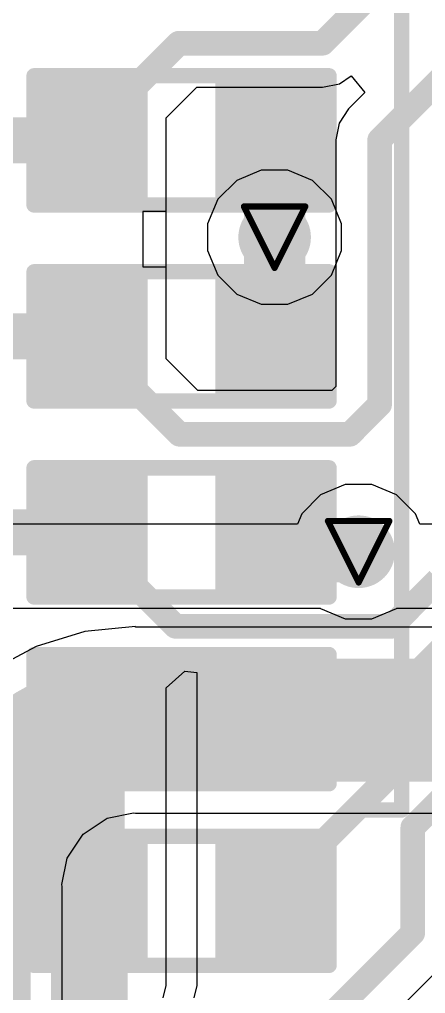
# Model space of a CAD drawing. Header units: inches. Extents: x 0 to 5359, y 0 to 5098.
# Drawn here: x 23.64 to 26.99, y 88.91 to 96.95 of the extents above; entities that cross this region are included whole.
import ezdxf

# ---------------------------------------------------------------- set-up
doc = ezdxf.new("R2010")
doc.units = ezdxf.units.IN
for name, color, linetype in [('Bottom Layer', 5, 'Continuous'), ('Drill Drawing', 1, 'Continuous'), ('Layer 1', 16, 'Continuous'), ('Layer 2', 76, 'Continuous'), ('Top Layer', 1, 'Continuous'), ('Top Overlay', 2, 'Continuous'), ('Top Paste', 8, 'Continuous'), ('Top Solder', 216, 'Continuous'), ('Via Holes', 16, 'Continuous')]:
    doc.layers.add(name, color=color, linetype=linetype)

# ---------------------------------------------------------------- blocks, each defined once
blk = doc.blocks.new('R___0603_123')
at = {"layer": 'Top Layer'}
for points in [[(-0.381, 0.4445), (-0.381, -0.4445), (-1.143, -0.4445), (-1.143, 0.4445)], [(1.143, 0.4445), (1.143, -0.4445), (0.381, -0.4445), (0.381, 0.4445)]]:
    blk.add_hatch(color=1, dxfattribs=at).paths.add_polyline_path(points)
at = {"layer": 'Top Paste'}
for points in [[(-0.381, 0.4445), (-0.381, -0.4445), (-1.143, -0.4445), (-1.143, 0.4445)], [(1.143, 0.4445), (1.143, -0.4445), (0.381, -0.4445), (0.381, 0.4445)]]:
    blk.add_hatch(color=8, dxfattribs=at).paths.add_polyline_path(points)
at = {"layer": 'Top Solder'}
for points in [[(-0.2794, 0.5461), (-0.2794, -0.5461), (-1.2446, -0.5461), (-1.2446, 0.5461)], [(1.2446, 0.5461), (1.2446, -0.5461), (0.2794, -0.5461), (0.2794, 0.5461)]]:
    blk.add_hatch(color=216, dxfattribs=at).paths.add_polyline_path(points)
at = {"layer": 'Top Overlay'}
for points in [[(-1.2192, 0.5334, 0.127, 0.127, 0), (-1.2192, -0.5334, 0.127, 0.127, 0)], [(1.2192, 0.5334, 0.127, 0.127, 0), (-1.2192, 0.5334, 0.127, 0.127, 0)], [(1.2192, 0.5334, 0.127, 0.127, 0), (1.2192, -0.5334, 0.127, 0.127, 0)], [(1.2192, -0.5334, 0.127, 0.127, 0), (-1.2192, -0.5334, 0.127, 0.127, 0)]]:
    blk.add_lwpolyline(points, format="xyseb", dxfattribs=at)
for points in [[(-1.25095, 0.5334, 0.0635, 0.0635, 1), (-1.18745, 0.5334, 0.0635, 0.0635, 1)], [(-1.25095, 0.5334, 0.0635, 0.0635, 1), (-1.18745, 0.5334, 0.0635, 0.0635, 1)], [(1.18745, 0.5334, 0.0635, 0.0635, 1), (1.25095, 0.5334, 0.0635, 0.0635, 1)], [(1.18745, 0.5334, 0.0635, 0.0635, 1), (1.25095, 0.5334, 0.0635, 0.0635, 1)], [(-1.25095, -0.5334, 0.0635, 0.0635, 1), (-1.18745, -0.5334, 0.0635, 0.0635, 1)], [(-1.25095, -0.5334, 0.0635, 0.0635, 1), (-1.18745, -0.5334, 0.0635, 0.0635, 1)], [(1.18745, -0.5334, 0.0635, 0.0635, 1), (1.25095, -0.5334, 0.0635, 0.0635, 1)], [(1.18745, -0.5334, 0.0635, 0.0635, 1), (1.25095, -0.5334, 0.0635, 0.0635, 1)]]:
    blk.add_lwpolyline(points, format="xyseb", close=True, dxfattribs=at)
blk = doc.blocks.new('R___0603_124')
at = {"layer": 'Top Layer'}
for points in [[(-0.381, 0.4445), (-0.381, -0.4445), (-1.143, -0.4445), (-1.143, 0.4445)], [(1.143, 0.4445), (1.143, -0.4445), (0.381, -0.4445), (0.381, 0.4445)]]:
    blk.add_hatch(color=1, dxfattribs=at).paths.add_polyline_path(points)
at = {"layer": 'Top Paste'}
for points in [[(-0.381, 0.4445), (-0.381, -0.4445), (-1.143, -0.4445), (-1.143, 0.4445)], [(1.143, 0.4445), (1.143, -0.4445), (0.381, -0.4445), (0.381, 0.4445)]]:
    blk.add_hatch(color=8, dxfattribs=at).paths.add_polyline_path(points)
at = {"layer": 'Top Solder'}
for points in [[(-0.2794, 0.5461), (-0.2794, -0.5461), (-1.2446, -0.5461), (-1.2446, 0.5461)], [(1.2446, 0.5461), (1.2446, -0.5461), (0.2794, -0.5461), (0.2794, 0.5461)]]:
    blk.add_hatch(color=216, dxfattribs=at).paths.add_polyline_path(points)
at = {"layer": 'Top Overlay'}
for points in [[(-1.2192, 0.5334, 0.127, 0.127, 0), (-1.2192, -0.5334, 0.127, 0.127, 0)], [(1.2192, 0.5334, 0.127, 0.127, 0), (-1.2192, 0.5334, 0.127, 0.127, 0)], [(1.2192, 0.5334, 0.127, 0.127, 0), (1.2192, -0.5334, 0.127, 0.127, 0)], [(1.2192, -0.5334, 0.127, 0.127, 0), (-1.2192, -0.5334, 0.127, 0.127, 0)]]:
    blk.add_lwpolyline(points, format="xyseb", dxfattribs=at)
for points in [[(-1.25095, 0.5334, 0.0635, 0.0635, 1), (-1.18745, 0.5334, 0.0635, 0.0635, 1)], [(-1.25095, 0.5334, 0.0635, 0.0635, 1), (-1.18745, 0.5334, 0.0635, 0.0635, 1)], [(1.18745, 0.5334, 0.0635, 0.0635, 1), (1.25095, 0.5334, 0.0635, 0.0635, 1)], [(1.18745, 0.5334, 0.0635, 0.0635, 1), (1.25095, 0.5334, 0.0635, 0.0635, 1)], [(-1.25095, -0.5334, 0.0635, 0.0635, 1), (-1.18745, -0.5334, 0.0635, 0.0635, 1)], [(-1.25095, -0.5334, 0.0635, 0.0635, 1), (-1.18745, -0.5334, 0.0635, 0.0635, 1)], [(1.18745, -0.5334, 0.0635, 0.0635, 1), (1.25095, -0.5334, 0.0635, 0.0635, 1)], [(1.18745, -0.5334, 0.0635, 0.0635, 1), (1.25095, -0.5334, 0.0635, 0.0635, 1)]]:
    blk.add_lwpolyline(points, format="xyseb", close=True, dxfattribs=at)
blk = doc.blocks.new('R___0603_125')
at = {"layer": 'Top Layer'}
for points in [[(-0.381, 0.4445), (-0.381, -0.4445), (-1.143, -0.4445), (-1.143, 0.4445)], [(1.143, 0.4445), (1.143, -0.4445), (0.381, -0.4445), (0.381, 0.4445)]]:
    blk.add_hatch(color=1, dxfattribs=at).paths.add_polyline_path(points)
at = {"layer": 'Top Paste'}
for points in [[(-0.381, 0.4445), (-0.381, -0.4445), (-1.143, -0.4445), (-1.143, 0.4445)], [(1.143, 0.4445), (1.143, -0.4445), (0.381, -0.4445), (0.381, 0.4445)]]:
    blk.add_hatch(color=8, dxfattribs=at).paths.add_polyline_path(points)
at = {"layer": 'Top Solder'}
for points in [[(-0.2794, 0.5461), (-0.2794, -0.5461), (-1.2446, -0.5461), (-1.2446, 0.5461)], [(1.2446, 0.5461), (1.2446, -0.5461), (0.2794, -0.5461), (0.2794, 0.5461)]]:
    blk.add_hatch(color=216, dxfattribs=at).paths.add_polyline_path(points)
at = {"layer": 'Top Overlay'}
for points in [[(-1.2192, 0.5334, 0.127, 0.127, 0), (-1.2192, -0.5334, 0.127, 0.127, 0)], [(1.2192, 0.5334, 0.127, 0.127, 0), (-1.2192, 0.5334, 0.127, 0.127, 0)], [(1.2192, 0.5334, 0.127, 0.127, 0), (1.2192, -0.5334, 0.127, 0.127, 0)], [(1.2192, -0.5334, 0.127, 0.127, 0), (-1.2192, -0.5334, 0.127, 0.127, 0)]]:
    blk.add_lwpolyline(points, format="xyseb", dxfattribs=at)
for points in [[(-1.25095, 0.5334, 0.0635, 0.0635, 1), (-1.18745, 0.5334, 0.0635, 0.0635, 1)], [(-1.25095, 0.5334, 0.0635, 0.0635, 1), (-1.18745, 0.5334, 0.0635, 0.0635, 1)], [(1.18745, 0.5334, 0.0635, 0.0635, 1), (1.25095, 0.5334, 0.0635, 0.0635, 1)], [(1.18745, 0.5334, 0.0635, 0.0635, 1), (1.25095, 0.5334, 0.0635, 0.0635, 1)], [(-1.25095, -0.5334, 0.0635, 0.0635, 1), (-1.18745, -0.5334, 0.0635, 0.0635, 1)], [(-1.25095, -0.5334, 0.0635, 0.0635, 1), (-1.18745, -0.5334, 0.0635, 0.0635, 1)], [(1.18745, -0.5334, 0.0635, 0.0635, 1), (1.25095, -0.5334, 0.0635, 0.0635, 1)], [(1.18745, -0.5334, 0.0635, 0.0635, 1), (1.25095, -0.5334, 0.0635, 0.0635, 1)]]:
    blk.add_lwpolyline(points, format="xyseb", close=True, dxfattribs=at)
blk = doc.blocks.new('R___0603_148')
at = {"layer": 'Top Layer'}
for points in [[(-0.381, 0.4445), (-0.381, -0.4445), (-1.143, -0.4445), (-1.143, 0.4445)], [(1.143, 0.4445), (1.143, -0.4445), (0.381, -0.4445), (0.381, 0.4445)]]:
    blk.add_hatch(color=1, dxfattribs=at).paths.add_polyline_path(points)
at = {"layer": 'Top Paste'}
for points in [[(-0.381, 0.4445), (-0.381, -0.4445), (-1.143, -0.4445), (-1.143, 0.4445)], [(1.143, 0.4445), (1.143, -0.4445), (0.381, -0.4445), (0.381, 0.4445)]]:
    blk.add_hatch(color=8, dxfattribs=at).paths.add_polyline_path(points)
at = {"layer": 'Top Solder'}
for points in [[(-0.2794, 0.5461), (-0.2794, -0.5461), (-1.2446, -0.5461), (-1.2446, 0.5461)], [(1.2446, 0.5461), (1.2446, -0.5461), (0.2794, -0.5461), (0.2794, 0.5461)]]:
    blk.add_hatch(color=216, dxfattribs=at).paths.add_polyline_path(points)
at = {"layer": 'Top Overlay'}
for points in [[(-1.2192, 0.5334, 0.127, 0.127, 0), (1.2192, 0.5334, 0.127, 0.127, 0)], [(-1.2192, -0.5334, 0.127, 0.127, 0), (-1.2192, 0.5334, 0.127, 0.127, 0)], [(1.2192, -0.5334, 0.127, 0.127, 0), (1.2192, 0.5334, 0.127, 0.127, 0)], [(-1.2192, -0.5334, 0.127, 0.127, 0), (1.2192, -0.5334, 0.127, 0.127, 0)]]:
    blk.add_lwpolyline(points, format="xyseb", dxfattribs=at)
for points in [[(-1.25095, 0.5334, 0.0635, 0.0635, 1), (-1.18745, 0.5334, 0.0635, 0.0635, 1)], [(-1.25095, 0.5334, 0.0635, 0.0635, 1), (-1.18745, 0.5334, 0.0635, 0.0635, 1)], [(1.18745, 0.5334, 0.0635, 0.0635, 1), (1.25095, 0.5334, 0.0635, 0.0635, 1)], [(1.18745, 0.5334, 0.0635, 0.0635, 1), (1.25095, 0.5334, 0.0635, 0.0635, 1)], [(-1.25095, -0.5334, 0.0635, 0.0635, 1), (-1.18745, -0.5334, 0.0635, 0.0635, 1)], [(-1.25095, -0.5334, 0.0635, 0.0635, 1), (-1.18745, -0.5334, 0.0635, 0.0635, 1)], [(1.18745, -0.5334, 0.0635, 0.0635, 1), (1.25095, -0.5334, 0.0635, 0.0635, 1)], [(1.18745, -0.5334, 0.0635, 0.0635, 1), (1.25095, -0.5334, 0.0635, 0.0635, 1)]]:
    blk.add_lwpolyline(points, format="xyseb", close=True, dxfattribs=at)
blk = doc.blocks.new('R___0603_149')
at = {"layer": 'Top Layer'}
for points in [[(-0.381, 0.4445), (-0.381, -0.4445), (-1.143, -0.4445), (-1.143, 0.4445)], [(1.143, 0.4445), (1.143, -0.4445), (0.381, -0.4445), (0.381, 0.4445)]]:
    blk.add_hatch(color=1, dxfattribs=at).paths.add_polyline_path(points)
at = {"layer": 'Top Paste'}
for points in [[(-0.381, 0.4445), (-0.381, -0.4445), (-1.143, -0.4445), (-1.143, 0.4445)], [(1.143, 0.4445), (1.143, -0.4445), (0.381, -0.4445), (0.381, 0.4445)]]:
    blk.add_hatch(color=8, dxfattribs=at).paths.add_polyline_path(points)
at = {"layer": 'Top Solder'}
for points in [[(-0.2794, 0.5461), (-0.2794, -0.5461), (-1.2446, -0.5461), (-1.2446, 0.5461)], [(1.2446, 0.5461), (1.2446, -0.5461), (0.2794, -0.5461), (0.2794, 0.5461)]]:
    blk.add_hatch(color=216, dxfattribs=at).paths.add_polyline_path(points)
at = {"layer": 'Top Overlay'}
for points in [[(-1.2192, 0.5334, 0.127, 0.127, 0), (1.2192, 0.5334, 0.127, 0.127, 0)], [(-1.2192, -0.5334, 0.127, 0.127, 0), (-1.2192, 0.5334, 0.127, 0.127, 0)], [(1.2192, -0.5334, 0.127, 0.127, 0), (1.2192, 0.5334, 0.127, 0.127, 0)], [(-1.2192, -0.5334, 0.127, 0.127, 0), (1.2192, -0.5334, 0.127, 0.127, 0)]]:
    blk.add_lwpolyline(points, format="xyseb", dxfattribs=at)
for points in [[(-1.25095, 0.5334, 0.0635, 0.0635, 1), (-1.18745, 0.5334, 0.0635, 0.0635, 1)], [(-1.25095, 0.5334, 0.0635, 0.0635, 1), (-1.18745, 0.5334, 0.0635, 0.0635, 1)], [(1.18745, 0.5334, 0.0635, 0.0635, 1), (1.25095, 0.5334, 0.0635, 0.0635, 1)], [(1.18745, 0.5334, 0.0635, 0.0635, 1), (1.25095, 0.5334, 0.0635, 0.0635, 1)], [(-1.25095, -0.5334, 0.0635, 0.0635, 1), (-1.18745, -0.5334, 0.0635, 0.0635, 1)], [(-1.25095, -0.5334, 0.0635, 0.0635, 1), (-1.18745, -0.5334, 0.0635, 0.0635, 1)], [(1.18745, -0.5334, 0.0635, 0.0635, 1), (1.25095, -0.5334, 0.0635, 0.0635, 1)], [(1.18745, -0.5334, 0.0635, 0.0635, 1), (1.25095, -0.5334, 0.0635, 0.0635, 1)]]:
    blk.add_lwpolyline(points, format="xyseb", close=True, dxfattribs=at)

msp = doc.modelspace()

# ---------------------------------------------------------------- hatches: boundary and pattern name
at = {"layer": 'Bottom Layer'}
h = msp.add_hatch(color=5, dxfattribs=at)
edge = h.paths.add_edge_path()
edge.add_arc((25.7472, 95.1554), 0.3, 0, 360)
h = msp.add_hatch(color=5, dxfattribs=at)
edge = h.paths.add_edge_path()
edge.add_arc((26.4414, 92.5576), 0.3, 0, 360)
at = {"layer": 'Layer 1'}
h = msp.add_hatch(color=16, dxfattribs=at)
edge = h.paths.add_edge_path()
edge.add_arc((25.7472, 95.1554), 0.3, 0, 360)
h = msp.add_hatch(color=16, dxfattribs=at)
edge = h.paths.add_edge_path()
edge.add_arc((26.4414, 92.5576), 0.3, 0, 360)
at = {"layer": 'Layer 2'}
h = msp.add_hatch(color=76, dxfattribs=at)
edge = h.paths.add_edge_path()
edge.add_arc((25.7472, 95.1554), 0.3, 0, 360)
h = msp.add_hatch(color=76, dxfattribs=at)
edge = h.paths.add_edge_path()
edge.add_arc((26.4414, 92.5576), 0.3, 0, 360)
at = {"layer": 'Top Layer'}
h = msp.add_hatch(color=1, dxfattribs=at)
edge = h.paths.add_edge_path()
edge.add_arc((25.7472, 95.1554), 0.3, 0, 360)
h = msp.add_hatch(color=1, dxfattribs=at)
edge = h.paths.add_edge_path()
edge.add_arc((26.4414, 92.5576), 0.3, 0, 360)
at = {"layer": 'Via Holes'}
h = msp.add_hatch(color=7, dxfattribs=at)
edge = h.paths.add_edge_path()
edge.add_arc((25.7472, 95.1554), 0.15, 0, 360)
h = msp.add_hatch(color=7, dxfattribs=at)
edge = h.paths.add_edge_path()
edge.add_arc((26.4414, 92.5576), 0.15, 0, 360)

# ---------------------------------------------------------------- linework, layer by layer
at = {"layer": 'Bottom Layer'}
for p, q in [((24.1781, 91.8977), (23.7755, 91.7756)), ((24.5968, 91.939), (24.1781, 91.8977)), ((24.5968, 91.9352), (24.5968, 91.939)), ((29.1888, 91.9352), (24.5968, 91.9352)), ((23.7755, 91.7756), (23.4045, 91.5773)), ((24.165, 90.2248), (24.3631, 90.3572)), ((24.3631, 90.3572), (24.5798, 90.4003)), ((24.5798, 90.4003), (24.5968, 90.3981)), ((24.5968, 90.3981), (29.1888, 90.3981)), ((24.0326, 90.0267), (24.165, 90.2248)), ((23.9895, 89.81), (24.0326, 90.0267)), ((23.9917, 89.793), (23.9895, 89.81)), ((23.9917, 86.7422), (23.9917, 89.793))]:
    msp.add_line(p, q, dxfattribs=at)
for points in [[(23.2231, 89.793, 1.016, 1.016, -0.414214), (24.5968, 91.1666, 1.016, 1.016, 0)], [(24.5968, 91.1666, 1.016, 1.016, 0), (29.1888, 91.1666, 1.016, 1.016, 0)], [(23.2231, 86.7422, 1.016, 1.016, 0), (23.2231, 89.793, 1.016, 1.016, 0)]]:
    msp.add_lwpolyline(points, format="xyseb", dxfattribs=at)
for points in [[(24.3428, 91.1666, 0.508, 0.508, 1), (24.8508, 91.1666, 0.508, 0.508, 1)], [(24.3428, 91.1666, 0.508, 0.508, 1), (24.8508, 91.1666, 0.508, 0.508, 1)], [(22.9691, 89.793, 0.508, 0.508, 1), (23.4771, 89.793, 0.508, 0.508, 1)], [(22.9691, 89.793, 0.508, 0.508, 1), (23.4771, 89.793, 0.508, 0.508, 1)]]:
    msp.add_lwpolyline(points, format="xyseb", close=True, dxfattribs=at)
at = {"layer": 'Drill Drawing'}
for points in [[(25.4932, 95.4094, 0.0508, 0.0508, 0), (26.0012, 95.4094, 0.0508, 0.0508, 0)], [(25.4932, 95.4094, 0.0508, 0.0508, 0), (25.7472, 94.9014, 0.0508, 0.0508, 0)], [(25.7472, 94.9014, 0.0508, 0.0508, 0), (26.0012, 95.4094, 0.0508, 0.0508, 0)], [(26.1874, 92.8116, 0.0508, 0.0508, 0), (26.6954, 92.8116, 0.0508, 0.0508, 0)], [(26.1874, 92.8116, 0.0508, 0.0508, 0), (26.4414, 92.3036, 0.0508, 0.0508, 0)], [(26.4414, 92.3036, 0.0508, 0.0508, 0), (26.6954, 92.8116, 0.0508, 0.0508, 0)]]:
    msp.add_lwpolyline(points, format="xyseb", dxfattribs=at)
for points in [[(25.4805, 95.4094, 0.0254, 0.0254, 1), (25.5059, 95.4094, 0.0254, 0.0254, 1)], [(25.4805, 95.4094, 0.0254, 0.0254, 1), (25.5059, 95.4094, 0.0254, 0.0254, 1)], [(25.9885, 95.4094, 0.0254, 0.0254, 1), (26.0139, 95.4094, 0.0254, 0.0254, 1)], [(25.9885, 95.4094, 0.0254, 0.0254, 1), (26.0139, 95.4094, 0.0254, 0.0254, 1)], [(25.7345, 94.9014, 0.0254, 0.0254, 1), (25.7599, 94.9014, 0.0254, 0.0254, 1)], [(25.7345, 94.9014, 0.0254, 0.0254, 1), (25.7599, 94.9014, 0.0254, 0.0254, 1)], [(26.1747, 92.8116, 0.0254, 0.0254, 1), (26.2001, 92.8116, 0.0254, 0.0254, 1)], [(26.1747, 92.8116, 0.0254, 0.0254, 1), (26.2001, 92.8116, 0.0254, 0.0254, 1)], [(26.6827, 92.8116, 0.0254, 0.0254, 1), (26.7081, 92.8116, 0.0254, 0.0254, 1)], [(26.6827, 92.8116, 0.0254, 0.0254, 1), (26.7081, 92.8116, 0.0254, 0.0254, 1)], [(26.4287, 92.3036, 0.0254, 0.0254, 1), (26.4541, 92.3036, 0.0254, 0.0254, 1)], [(26.4287, 92.3036, 0.0254, 0.0254, 1), (26.4541, 92.3036, 0.0254, 0.0254, 1)]]:
    msp.add_lwpolyline(points, format="xyseb", close=True, dxfattribs=at)
at = {"layer": 'Layer 2'}
for p, q in [((25.637, 95.7094), (25.4334, 95.625)), ((25.8574, 95.7094), (25.637, 95.7094)), ((26.061, 95.625), (25.8574, 95.7094)), ((25.4334, 95.625), (25.2775, 95.4692)), ((26.2169, 95.4692), (26.061, 95.625)), ((25.2775, 95.4692), (25.1932, 95.2656)), ((26.3012, 95.2656), (26.2169, 95.4692)), ((25.1932, 95.2656), (25.1932, 95.0452)), ((26.3012, 95.0452), (26.3012, 95.2656)), ((25.1932, 95.0452), (25.2775, 94.8416)), ((26.2169, 94.8416), (26.3012, 95.0452)), ((25.2775, 94.8416), (25.4334, 94.6857)), ((26.061, 94.6857), (26.2169, 94.8416)), ((25.4334, 94.6857), (25.637, 94.6014)), ((25.8574, 94.6014), (26.061, 94.6857)), ((25.637, 94.6014), (25.8574, 94.6014)), ((26.3312, 93.1116), (26.1276, 93.0273)), ((26.5516, 93.1116), (26.3312, 93.1116)), ((26.7552, 93.0273), (26.5516, 93.1116)), ((26.1276, 93.0273), (25.9717, 92.8714)), ((26.9111, 92.8714), (26.7552, 93.0273)), ((25.9717, 92.8714), (25.9356, 92.7841)), ((26.9472, 92.7841), (26.9111, 92.8714)), ((25.9356, 92.7841), (15.4742, 92.7841)), ((36.194, 92.7841), (26.9472, 92.7841)), ((20.3206, 92.0911), (26.1244, 92.0911)), ((26.1244, 92.0911), (26.1276, 92.0879)), ((26.1276, 92.0879), (26.3312, 92.0036)), ((26.5516, 92.0036), (26.7552, 92.0879)), ((26.7552, 92.0879), (26.7584, 92.0911)), ((26.7584, 92.0911), (28.6096, 92.0911)), ((26.3312, 92.0036), (26.5516, 92.0036))]:
    msp.add_line(p, q, dxfattribs=at)
at = {"layer": 'Top Layer'}
for p, q in [((26.2823, 96.4227), (26.3801, 96.488)), ((26.3801, 96.488), (26.4934, 96.3499)), ((24.8508, 96.1412), (25.1046, 96.3951)), ((25.1046, 96.3951), (26.1436, 96.3951)), ((26.1436, 96.3951), (26.2823, 96.4227)), ((26.1436, 96.3951), (26.1436, 96.3951)), ((26.4934, 96.3499), (26.3589, 96.2153)), ((26.3589, 96.2153), (26.2803, 96.0977)), ((24.8508, 94.9114), (24.8508, 96.1412)), ((26.2803, 96.0977), (26.2527, 95.9589)), ((26.2527, 95.9589), (26.2527, 95.9589)), ((26.2527, 95.9589), (26.2527, 93.923)), ((24.658, 95.3692), (24.658, 94.9114)), ((24.8508, 95.3692), (24.658, 95.3692)), ((24.8508, 94.9114), (24.8508, 95.3692)), ((24.658, 94.9114), (24.8508, 94.9114)), ((24.8508, 94.1507), (24.8508, 94.9114)), ((25.1113, 93.8902), (24.8508, 94.1507)), ((26.2198, 93.8902), (25.1113, 93.8902)), ((26.2527, 93.923), (26.2198, 93.8902)), ((24.8508, 91.4321), (25.0058, 91.5699)), ((25.0058, 91.5699), (25.1048, 91.5603)), ((25.1048, 91.5603), (25.1048, 90.4761)), ((24.8508, 90.4761), (24.8508, 91.4321)), ((24.8508, 90.3731), (24.8508, 90.4761)), ((24.8508, 90.4761), (24.8508, 90.4761)), ((25.1048, 90.4761), (25.1048, 90.4761)), ((25.1048, 90.4761), (25.1048, 90.3731)), ((24.8508, 89.0404), (24.8508, 90.3731)), ((24.8508, 90.3731), (24.8508, 90.3731)), ((25.1048, 90.3731), (25.1048, 90.3731)), ((25.1048, 90.3731), (25.1048, 90.2983)), ((25.1048, 90.2983), (25.1048, 88.9761)), ((26.3494, 88.3551), (27.1455, 89.1513)), ((24.8508, 88.9761), (24.8508, 89.0404)), ((24.8254, 88.8731), (24.8508, 88.9761)), ((24.8508, 88.9761), (24.8508, 88.9761)), ((25.1048, 88.9761), (25.0794, 88.8731)), ((25.1048, 88.9761), (25.1048, 88.9761))]:
    msp.add_line(p, q, dxfattribs=at)
for points in [[(26.1436, 96.7576, 0.2032, 0.2032, 0), (28.986, 99.6, 0.2032, 0.2032, 0)], [(26.6152, 95.9589, 0.2032, 0.2032, 0), (29.4407, 98.7844, 0.2032, 0.2032, 0)], [(24.2158, 96.0189, 0.2032, 0.2032, 0), (24.9544, 96.7576, 0.2032, 0.2032, 0)], [(24.9544, 96.7576, 0.2032, 0.2032, 0), (26.1436, 96.7576, 0.2032, 0.2032, 0)], [(22.9874, 95.9554, 0.381, 0.381, 0), (24.2158, 95.9554, 0.381, 0.381, 0)], [(25.7472, 95.1554, 0.508, 0.508, 0), (25.7472, 95.9554, 0.508, 0.508, 0)], [(24.2158, 95.9554, 0.2032, 0.2032, 0), (24.2158, 96.0189, 0.2032, 0.2032, 0)], [(26.6152, 93.7728, 0.2032, 0.2032, 0), (26.6152, 95.9589, 0.2032, 0.2032, 0)], [(25.7472, 94.4612, 0.508, 0.508, 0), (25.7472, 95.1554, 0.508, 0.508, 0)], [(22.9874, 94.3364, 0.381, 0.381, 0), (24.2158, 94.3364, 0.381, 0.381, 0)], [(24.2158, 94.2729, 0.2032, 0.2032, 0), (24.2158, 94.3364, 0.2032, 0.2032, 0)], [(24.2158, 94.2729, 0.2032, 0.2032, 0), (24.9611, 93.5276, 0.2032, 0.2032, 0)], [(26.37, 93.5276, 0.2032, 0.2032, 0), (26.6152, 93.7728, 0.2032, 0.2032, 0)], [(24.9611, 93.5276, 0.2032, 0.2032, 0), (26.37, 93.5276, 0.2032, 0.2032, 0)], [(22.9874, 92.7174, 0.381, 0.381, 0), (24.2158, 92.7174, 0.381, 0.381, 0)], [(25.7398, 92.7174, 0.254, 0.254, 0), (25.7472, 92.71, 0.254, 0.254, 0)], [(24.2158, 92.6539, 0.2032, 0.2032, 0), (24.2158, 92.7174, 0.2032, 0.2032, 0)], [(25.7472, 92.5576, 0.508, 0.508, 0), (26.4414, 92.5576, 0.508, 0.508, 0)], [(24.2158, 92.6539, 0.2032, 0.2032, 0), (24.9284, 91.9413, 0.2032, 0.2032, 0)], [(26.7141, 91.9413, 0.2032, 0.2032, 0), (27.1, 92.3272, 0.2032, 0.2032, 0)], [(26.5448, 91.1746, 0.2032, 0.2032, 0), (27.6, 92.2298, 0.2032, 0.2032, 0)], [(26.0192, 90.0294, 0.2032, 0.2032, 0), (28.1, 92.1102, 0.2032, 0.2032, 0)], [(24.9284, 91.9413, 0.2032, 0.2032, 0), (26.7141, 91.9413, 0.2032, 0.2032, 0)], [(26.8891, 90.2813, 0.2032, 0.2032, 0), (28.5272, 91.9194, 0.2032, 0.2032, 0)], [(24.1904, 89.7, 0.635, 0.635, 0), (24.1904, 91.1492, 0.635, 0.635, 0)], [(25.7398, 91.1746, 0.2032, 0.2032, 0), (26.5448, 91.1746, 0.2032, 0.2032, 0)], [(26.8891, 89.4077, 0.2032, 0.2032, 0), (26.8891, 90.2813, 0.2032, 0.2032, 0)], [(26.0192, 89.954, 0.2032, 0.2032, 0), (26.0192, 90.0294, 0.2032, 0.2032, 0)], [(25.7398, 89.6746, 0.2032, 0.2032, 0), (26.0192, 89.954, 0.2032, 0.2032, 0)], [(24.2158, 88.1746, 0.635, 0.635, 0), (24.2158, 89.6746, 0.635, 0.635, 0)], [(25.999, 88.5175, 0.2032, 0.2032, 0), (26.8891, 89.4077, 0.2032, 0.2032, 0)]]:
    msp.add_lwpolyline(points, format="xyseb", dxfattribs=at)
for points in [[(24.9036, 96.7576, 0.1016, 0.1016, 1), (25.0052, 96.7576, 0.1016, 0.1016, 1)], [(24.9036, 96.7576, 0.1016, 0.1016, 1), (25.0052, 96.7576, 0.1016, 0.1016, 1)], [(26.0928, 96.7576, 0.1016, 0.1016, 1), (26.1944, 96.7576, 0.1016, 0.1016, 1)], [(26.0928, 96.7576, 0.1016, 0.1016, 1), (26.1944, 96.7576, 0.1016, 0.1016, 1)], [(24.1205, 95.9554, 0.1905, 0.1905, 1), (24.311, 95.9554, 0.1905, 0.1905, 1)], [(25.6202, 95.9554, 0.254, 0.254, 1), (25.8742, 95.9554, 0.254, 0.254, 1)], [(24.165, 96.0189, 0.1016, 0.1016, 1), (24.2666, 96.0189, 0.1016, 0.1016, 1)], [(24.165, 96.0189, 0.1016, 0.1016, 1), (24.2666, 96.0189, 0.1016, 0.1016, 1)], [(24.165, 95.9554, 0.1016, 0.1016, 1), (24.2666, 95.9554, 0.1016, 0.1016, 1)], [(26.5644, 95.9589, 0.1016, 0.1016, 1), (26.666, 95.9589, 0.1016, 0.1016, 1)], [(26.5644, 95.9589, 0.1016, 0.1016, 1), (26.666, 95.9589, 0.1016, 0.1016, 1)], [(25.6202, 95.1554, 0.254, 0.254, 1), (25.8742, 95.1554, 0.254, 0.254, 1)], [(25.6202, 95.1554, 0.254, 0.254, 1), (25.8742, 95.1554, 0.254, 0.254, 1)], [(25.6202, 94.4612, 0.254, 0.254, 1), (25.8742, 94.4612, 0.254, 0.254, 1)], [(24.1205, 94.3364, 0.1905, 0.1905, 1), (24.311, 94.3364, 0.1905, 0.1905, 1)], [(24.165, 94.3364, 0.1016, 0.1016, 1), (24.2666, 94.3364, 0.1016, 0.1016, 1)], [(24.165, 94.2729, 0.1016, 0.1016, 1), (24.2666, 94.2729, 0.1016, 0.1016, 1)], [(24.165, 94.2729, 0.1016, 0.1016, 1), (24.2666, 94.2729, 0.1016, 0.1016, 1)], [(26.5644, 93.7728, 0.1016, 0.1016, 1), (26.666, 93.7728, 0.1016, 0.1016, 1)], [(26.5644, 93.7728, 0.1016, 0.1016, 1), (26.666, 93.7728, 0.1016, 0.1016, 1)], [(24.9103, 93.5276, 0.1016, 0.1016, 1), (25.0119, 93.5276, 0.1016, 0.1016, 1)], [(24.9103, 93.5276, 0.1016, 0.1016, 1), (25.0119, 93.5276, 0.1016, 0.1016, 1)], [(26.3192, 93.5276, 0.1016, 0.1016, 1), (26.4208, 93.5276, 0.1016, 0.1016, 1)], [(26.3192, 93.5276, 0.1016, 0.1016, 1), (26.4208, 93.5276, 0.1016, 0.1016, 1)], [(24.1205, 92.7174, 0.1905, 0.1905, 1), (24.311, 92.7174, 0.1905, 0.1905, 1)], [(25.6763, 92.7174, 0.127, 0.127, 1), (25.8033, 92.7174, 0.127, 0.127, 1)], [(24.165, 92.7174, 0.1016, 0.1016, 1), (24.2666, 92.7174, 0.1016, 0.1016, 1)], [(25.6202, 92.5576, 0.254, 0.254, 1), (25.8742, 92.5576, 0.254, 0.254, 1)], [(25.6837, 92.71, 0.127, 0.127, 1), (25.8107, 92.71, 0.127, 0.127, 1)], [(26.3144, 92.5576, 0.254, 0.254, 1), (26.5684, 92.5576, 0.254, 0.254, 1)], [(24.165, 92.6539, 0.1016, 0.1016, 1), (24.2666, 92.6539, 0.1016, 0.1016, 1)], [(24.165, 92.6539, 0.1016, 0.1016, 1), (24.2666, 92.6539, 0.1016, 0.1016, 1)], [(24.8776, 91.9413, 0.1016, 0.1016, 1), (24.9792, 91.9413, 0.1016, 0.1016, 1)], [(24.8776, 91.9413, 0.1016, 0.1016, 1), (24.9792, 91.9413, 0.1016, 0.1016, 1)], [(26.6633, 91.9413, 0.1016, 0.1016, 1), (26.7649, 91.9413, 0.1016, 0.1016, 1)], [(26.6633, 91.9413, 0.1016, 0.1016, 1), (26.7649, 91.9413, 0.1016, 0.1016, 1)], [(24.0316, 91.1492, 0.3175, 0.3175, 1), (24.3491, 91.1492, 0.3175, 0.3175, 1)], [(25.689, 91.1746, 0.1016, 0.1016, 1), (25.7906, 91.1746, 0.1016, 0.1016, 1)], [(26.494, 91.1746, 0.1016, 0.1016, 1), (26.5956, 91.1746, 0.1016, 0.1016, 1)], [(26.494, 91.1746, 0.1016, 0.1016, 1), (26.5956, 91.1746, 0.1016, 0.1016, 1)], [(26.8383, 90.2813, 0.1016, 0.1016, 1), (26.9399, 90.2813, 0.1016, 0.1016, 1)], [(26.8383, 90.2813, 0.1016, 0.1016, 1), (26.9399, 90.2813, 0.1016, 0.1016, 1)], [(25.9684, 90.0294, 0.1016, 0.1016, 1), (26.07, 90.0294, 0.1016, 0.1016, 1)], [(25.9684, 90.0294, 0.1016, 0.1016, 1), (26.07, 90.0294, 0.1016, 0.1016, 1)], [(25.9684, 89.954, 0.1016, 0.1016, 1), (26.07, 89.954, 0.1016, 0.1016, 1)], [(25.9684, 89.954, 0.1016, 0.1016, 1), (26.07, 89.954, 0.1016, 0.1016, 1)], [(24.0316, 89.7, 0.3175, 0.3175, 1), (24.3491, 89.7, 0.3175, 0.3175, 1)], [(24.057, 89.6746, 0.3175, 0.3175, 1), (24.3745, 89.6746, 0.3175, 0.3175, 1)], [(25.689, 89.6746, 0.1016, 0.1016, 1), (25.7906, 89.6746, 0.1016, 0.1016, 1)], [(26.8383, 89.4077, 0.1016, 0.1016, 1), (26.9399, 89.4077, 0.1016, 0.1016, 1)], [(26.8383, 89.4077, 0.1016, 0.1016, 1), (26.9399, 89.4077, 0.1016, 0.1016, 1)]]:
    msp.add_lwpolyline(points, format="xyseb", close=True, dxfattribs=at)
at = {"layer": 'Top Overlay'}
for points in [[(26.797, 90.4242, 0.127, 0.127, 0), (26.797, 98.516, 0.127, 0.127, 0)], [(26.434, 90.4242, 0.127, 0.127, 0), (26.797, 90.4242, 0.127, 0.127, 0)], [(26.434, 90.424, 0.127, 0.127, 0), (26.434, 90.4242, 0.127, 0.127, 0)]]:
    msp.add_lwpolyline(points, format="xyseb", dxfattribs=at)
for points in [[(26.4022, 90.4242, 0.0635, 0.0635, 1), (26.4657, 90.4242, 0.0635, 0.0635, 1)], [(26.4022, 90.4242, 0.0635, 0.0635, 1), (26.4657, 90.4242, 0.0635, 0.0635, 1)], [(26.4022, 90.424, 0.0635, 0.0635, 1), (26.4657, 90.424, 0.0635, 0.0635, 1)], [(26.7653, 90.4242, 0.0635, 0.0635, 1), (26.8287, 90.4242, 0.0635, 0.0635, 1)], [(26.7653, 90.4242, 0.0635, 0.0635, 1), (26.8287, 90.4242, 0.0635, 0.0635, 1)]]:
    msp.add_lwpolyline(points, format="xyseb", close=True, dxfattribs=at)

# ---------------------------------------------------------------- block references
at = {"rotation": 180}
for name, p in [('R___0603_125', (24.9778, 95.9554)), ('R___0603_124', (24.9778, 94.3364)), ('R___0603_123', (24.9778, 92.7174))]:
    msp.add_blockref(name, p, dxfattribs=at)
for name, p in [('R___0603_148', (24.9778, 91.1746)), ('R___0603_149', (24.9778, 89.6746))]:
    msp.add_blockref(name, p)

doc.saveas('drawing.dxf')
